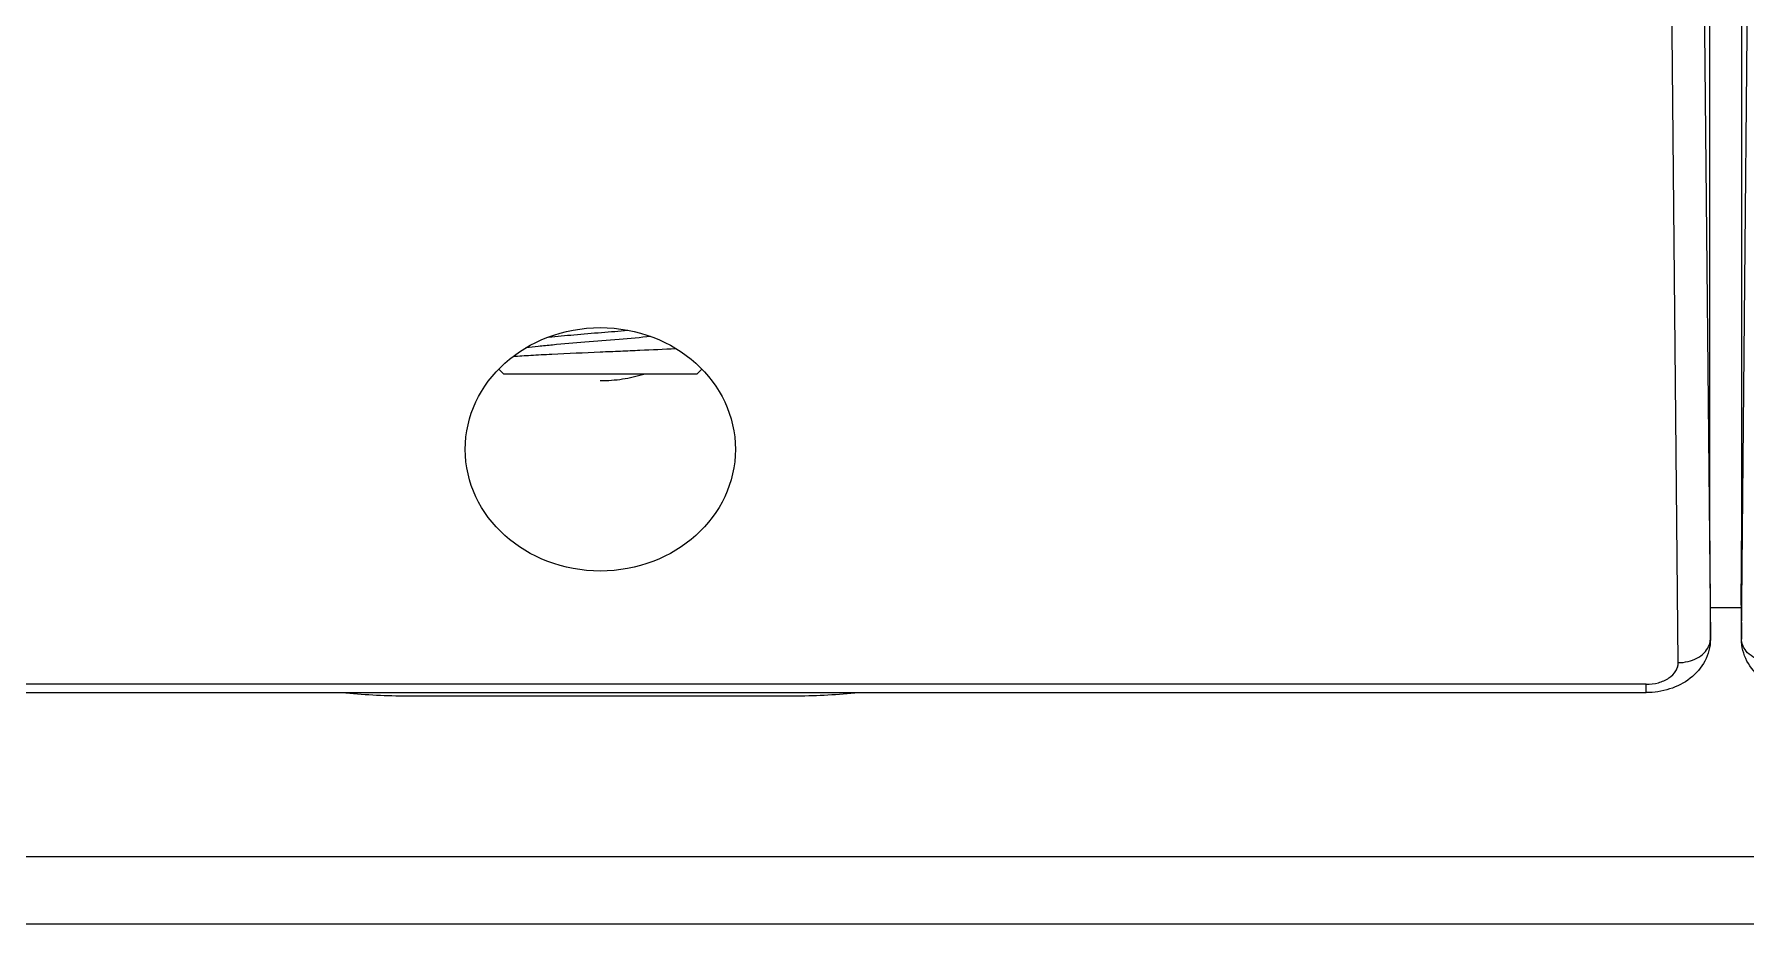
# Model space of a CAD drawing. Header units: millimetres. Extents: x 19741 to 22117, y -10160 to -6800.
# Drawn here: x 20651.3 to 20677.91, y -8826.71 to -8812.88 of the extents above; entities that cross this region are included whole.
import ezdxf

# ---------------------------------------------------------------- set-up
doc = ezdxf.new("R2010")
doc.units = ezdxf.units.MM

msp = doc.modelspace()

# ---------------------------------------------------------------- linework, layer by layer
at = {"linetype": 'Continuous'}
for p, q in [((20677.355, -8820.421), (20677.355, -8790.164)), ((20677.855, -8820.421), (20677.855, -8790.164)), ((20677.129, -8798.034), (20677.364, -8822.277)), ((20677.846, -8822.277), (20678.081, -8798.034)), ((20676.864, -8822.649), (20676.629, -8798.406)), ((20658.528, -8818.087), (20658.605, -8818.164)), ((20661.605, -8818.164), (20661.683, -8818.087)), ((20661.605, -8818.164), (20658.605, -8818.164)), ((20677.368, -8821.755), (20677.355, -8820.421)), ((20677.842, -8821.755), (20677.855, -8820.421)), ((20677.364, -8822.285), (20677.368, -8821.755)), ((20677.368, -8821.793), (20677.842, -8821.793)), ((20677.842, -8821.755), (20677.846, -8822.285)), ((20677.364, -8822.285), (20677.364, -8822.277)), ((20677.364, -8822.285), (20677.364, -8822.285)), ((20677.846, -8822.285), (20677.846, -8822.277)), ((20677.846, -8822.285), (20677.846, -8822.285)), ((20676.364, -8822.985), (20643.846, -8822.985)), ((20643.846, -8823.114), (20676.364, -8823.114)), ((20657.105, -8823.164), (20663.105, -8823.164)), ((20676.364, -8823.114), (20676.364, -8822.985)), ((20712.855, -8825.664), (20642.357, -8825.664)), ((20561.25, -8826.706), (20723.961, -8826.706))]:
    msp.add_line(p, q, dxfattribs=at)
for centre, radius, start, end in [((20646.732, -8654.306), 163.76, 274.69051, 274.83426), ((20677.092, -8822.275), 0.272, 357.9047, 359.5488), ((20678.119, -8822.275), 0.273, 180.4511, 182.0938), ((20657.105, -8813.164), 10, 264.5117, 270), ((20663.105, -8813.164), 10, 270, 275.4883)]:
    msp.add_arc(centre, radius, start, end, dxfattribs=at)
msp.add_ellipse((20660.105, -8819.334), major_axis=(2.1, 0), ratio=0.900404, dxfattribs=at)
for points, knots in [([(20660.892, -8817.582), (20660.727, -8817.597), (20660.385, -8817.627), (20659.875, -8817.668), (20659.456, -8817.704), (20659.15, -8817.733), (20659.012, -8817.749), (20658.948, -8817.757)], [0, 0, 0, 0, 0.255212, 0.527832, 0.7861, 0.900313, 1, 1, 1, 1]), ([(20659.299, -8817.589), (20659.431, -8817.576), (20659.706, -8817.552), (20659.98, -8817.529), (20660.123, -8817.517)], [0, 0, 0, 0, 0.480889, 1, 1, 1, 1]), ([(20658.751, -8817.89), (20658.841, -8817.883), (20659.041, -8817.87), (20659.493, -8817.847), (20659.854, -8817.83), (20660.105, -8817.819)], [0, 0, 0, 0, 0.201277, 0.443091, 1, 1, 1, 1]), ([(20660.105, -8817.819), (20660.209, -8817.815), (20660.414, -8817.806), (20660.805, -8817.789), (20661.092, -8817.776), (20661.278, -8817.766)], [0, 0, 0, 0, 0.265335, 0.525154, 1, 1, 1, 1]), ([(20660.105, -8818.265), (20660.221, -8818.266), (20660.449, -8818.25), (20660.672, -8818.198), (20660.78, -8818.165)], [0, 0, 0, 0, 0.506412, 1, 1, 1, 1]), ([(20677.364, -8822.285), (20677.364, -8822.344), (20677.348, -8822.462), (20677.262, -8822.682), (20677.061, -8822.913), (20676.733, -8823.078), (20676.487, -8823.114), (20676.364, -8823.114)], [0, 0, 0, 0, 0.122947, 0.245806, 0.49113, 0.742023, 1, 1, 1, 1]), ([(20677.337, -8822.396), (20677.341, -8822.387), (20677.355, -8822.351), (20677.363, -8822.313), (20677.364, -8822.285)], [0, 0, 0, 0, 0.255384, 1, 1, 1, 1]), ([(20678.846, -8823.114), (20678.723, -8823.114), (20678.478, -8823.078), (20678.149, -8822.913), (20677.948, -8822.682), (20677.862, -8822.462), (20677.847, -8822.344), (20677.846, -8822.285)], [0, 0, 0, 0, 0.258013, 0.508896, 0.754181, 0.877037, 1, 1, 1, 1]), ([(20677.872, -8822.392), (20677.868, -8822.383), (20677.855, -8822.349), (20677.848, -8822.312), (20677.847, -8822.285)], [0, 0, 0, 0, 0.255065, 1, 1, 1, 1]), ([(20678.346, -8822.649), (20678.295, -8822.649), (20678.193, -8822.636), (20678.054, -8822.585), (20677.941, -8822.503), (20677.889, -8822.43), (20677.872, -8822.392)], [0, 0, 0, 0, 0.273471, 0.535786, 0.77863, 1, 1, 1, 1]), ([(20676.364, -8822.985), (20676.429, -8822.985), (20676.553, -8822.97), (20676.717, -8822.9), (20676.818, -8822.805), (20676.858, -8822.716), (20676.864, -8822.671), (20676.864, -8822.649)], [0, 0, 0, 0, 0.293191, 0.562817, 0.795452, 0.899905, 1, 1, 1, 1]), ([(20676.864, -8822.649), (20676.915, -8822.649), (20677.016, -8822.637), (20677.154, -8822.586), (20677.267, -8822.505), (20677.32, -8822.433), (20677.337, -8822.396)], [0, 0, 0, 0, 0.273152, 0.535283, 0.778278, 1, 1, 1, 1])]:
    msp.add_open_spline(points, degree=3, knots=knots, dxfattribs=at)

doc.saveas('drawing.dxf')
